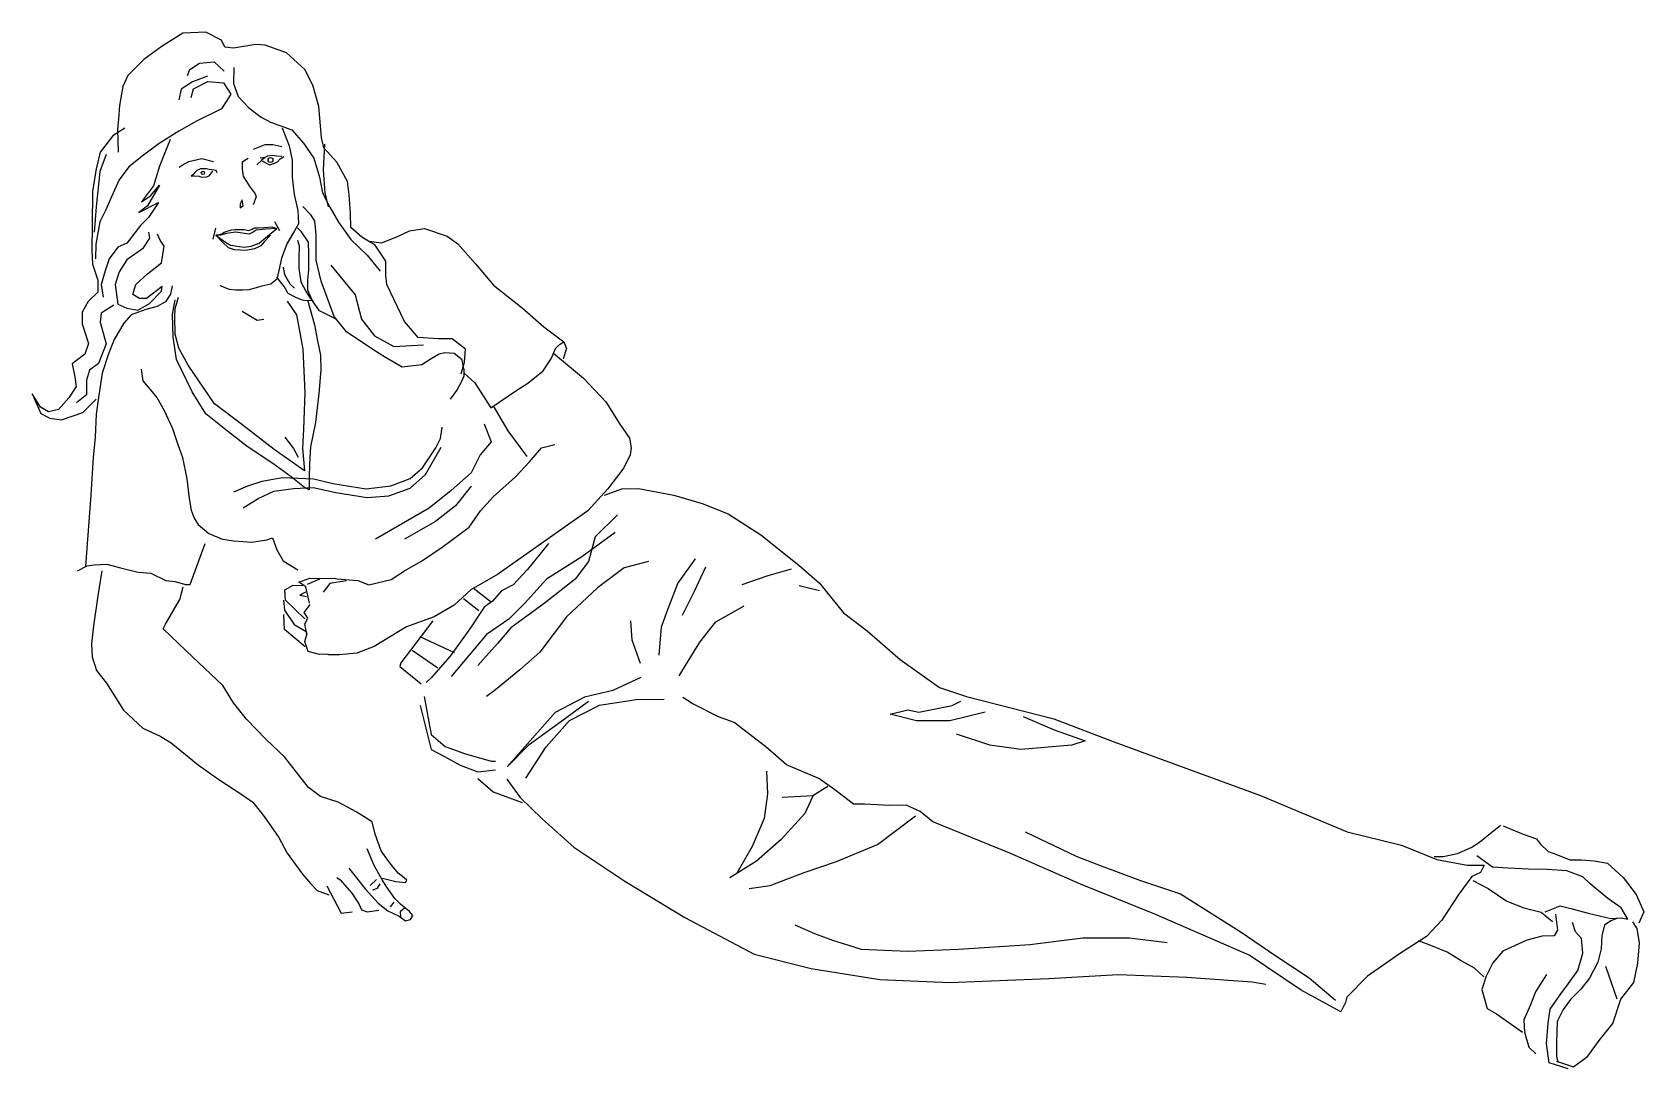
# Model space of a CAD drawing. Extents: x -1.31 to 0.07, y 0 to 0.89.
import ezdxf

# ---------------------------------------------------------------- set-up
doc = ezdxf.new("R2010")
doc.units = 0
doc.layers.get('0').update_dxf_attribs({"linetype": 'CONTINUOUS'})

msp = doc.modelspace()

# ---------------------------------------------------------------- linework, layer by layer
at = {"color": 0, "linetype": 'CONTINUOUS'}
for points in [[(-0.9455, 0.5944), (-0.9426, 0.6044), (-0.9417, 0.6154), (-0.9532, 0.6242), (-0.9651, 0.6244), (-0.9825, 0.6254), (-0.9941, 0.6391), (-1.0032, 0.6584), (-1.0093, 0.6709), (-1.01, 0.6789), (-1.0101, 0.6908), (-1.0192, 0.7046), (-1.0306, 0.7114), (-1.0402, 0.7198), (-1.0403, 0.7317), (-1.0415, 0.7476), (-1.0429, 0.759), (-1.0521, 0.7758), (-1.0631, 0.7881), (-1.0652, 0.797), (-1.0674, 0.8234), (-1.0725, 0.8416), (-1.0796, 0.8551), (-1.0952, 0.8693), (-1.1136, 0.8761), (-1.1216, 0.8765), (-1.1405, 0.8733), (-1.1479, 0.8743), (-1.151, 0.8802), (-1.1643, 0.8871), (-1.1839, 0.8863), (-1.2016, 0.8752), (-1.2174, 0.8636), (-1.2312, 0.8501), (-1.2355, 0.8407), (-1.2383, 0.8242), (-1.2392, 0.8128), (-1.2401, 0.8038), (-1.2395, 0.7844)], [(-1.1799, 0.8501), (-1.178, 0.8551), (-1.1697, 0.8606), (-1.1573, 0.8617), (-1.1487, 0.8538)], [(-1.1402, 0.857), (-1.1407, 0.8431), (-1.1367, 0.832), (-1.1276, 0.8222), (-1.117, 0.8143), (-1.109, 0.8101), (-1.0906, 0.8033), (-1.0805, 0.7919), (-1.0719, 0.7791), (-1.0668, 0.7628), (-1.0643, 0.7493), (-1.0582, 0.737), (-1.0505, 0.7242), (-1.04, 0.7094), (-1.026, 0.696), (-1.015, 0.6823)], [(-1.1768, 0.8312), (-1.1748, 0.8387), (-1.1626, 0.8448), (-1.1491, 0.8438), (-1.143, 0.834), (-1.1508, 0.8215), (-1.1722, 0.8109), (-1.1874, 0.8024), (-1.2042, 0.7916), (-1.2176, 0.7817), (-1.2304, 0.7716), (-1.2387, 0.7606), (-1.2451, 0.7461), (-1.2504, 0.7342), (-1.2552, 0.7246), (-1.2586, 0.7054), (-1.2589, 0.6928)], [(-1.163, 0.8493), (-1.1757, 0.8445), (-1.1853, 0.8382), (-1.1874, 0.8292)], [(-1.2337, 0.8049), (-1.2441, 0.7983), (-1.2548, 0.7843), (-1.2582, 0.7699), (-1.2615, 0.7505), (-1.2618, 0.7216), (-1.262, 0.7002), (-1.2614, 0.6884), (-1.2568, 0.6745), (-1.2567, 0.6644), (-1.265, 0.6564), (-1.2704, 0.647), (-1.2703, 0.637), (-1.2648, 0.6203), (-1.2681, 0.6112), (-1.2789, 0.6027), (-1.2765, 0.5917), (-1.2754, 0.5834), (-1.2817, 0.5738), (-1.2906, 0.5637), (-1.299, 0.5616), (-1.306, 0.5656), (-1.313, 0.577), (-1.3056, 0.5602), (-1.298, 0.5563), (-1.288, 0.5548), (-1.2696, 0.561), (-1.2584, 0.5725)], [(-1.099, 0.8052), (-1.0929, 0.7898), (-1.0904, 0.7775), (-1.0902, 0.7629), (-1.0885, 0.7481), (-1.0854, 0.7342), (-1.0849, 0.7228), (-1.0883, 0.7169), (-1.0947, 0.7063), (-1.0996, 0.6933), (-1.1018, 0.6829), (-1.1034, 0.6755), (-1.1087, 0.671), (-1.1162, 0.6693), (-1.1271, 0.6663), (-1.1325, 0.6661), (-1.1385, 0.6661), (-1.144, 0.6665), (-1.152, 0.6696)], [(-1.1948, 0.7951), (-1.2041, 0.7722), (-1.2092, 0.7553), (-1.2193, 0.7418), (-1.2117, 0.7469), (-1.2041, 0.7561), (-1.2143, 0.7384), (-1.2218, 0.7325), (-1.2049, 0.741), (-1.2134, 0.7283), (-1.2202, 0.7215), (-1.232, 0.7063), (-1.2396, 0.7029), (-1.2472, 0.6928), (-1.2505, 0.6827), (-1.2539, 0.6709), (-1.2522, 0.6599)], [(-1.0993, 0.789), (-1.1069, 0.7907), (-1.1137, 0.7907), (-1.1238, 0.7865)], [(-1.0627, 0.7911), (-1.0639, 0.7688), (-1.0623, 0.7493), (-1.0596, 0.7375)], [(-1.2498, 0.7822), (-1.2551, 0.7678), (-1.2584, 0.7375), (-1.2599, 0.7157)], [(-1.1872, 0.7713), (-1.1847, 0.773), (-1.1788, 0.7764), (-1.1677, 0.7789), (-1.1576, 0.7764)], [(-1.128, 0.7789), (-1.1331, 0.7756), (-1.1331, 0.7697), (-1.1322, 0.7637), (-1.1272, 0.7553), (-1.1221, 0.7485), (-1.1213, 0.746), (-1.1238, 0.7392)], [(-1.1205, 0.7734), (-1.1167, 0.7771), (-1.1114, 0.7742), (-1.1095, 0.7735), (-1.1055, 0.7749), (-1.103, 0.7759), (-1.1006, 0.7787), (-1.0975, 0.7806)], [(-1.1166, 0.7776), (-1.1138, 0.7798), (-1.1178, 0.7792)], [(-1.0992, 0.7805), (-1.1035, 0.781), (-1.1072, 0.7815), (-1.1116, 0.781), (-1.1138, 0.7798)], [(-1.1546, 0.7667), (-1.1555, 0.7687), (-1.1594, 0.769), (-1.1615, 0.7695), (-1.1637, 0.7701), (-1.1688, 0.77), (-1.1719, 0.7686), (-1.1738, 0.7669), (-1.1756, 0.7646), (-1.1768, 0.7637), (-1.1744, 0.7641), (-1.1701, 0.7636), (-1.168, 0.7629), (-1.1638, 0.7631), (-1.1615, 0.764), (-1.1583, 0.768)], [(-0.9546, 0.5725), (-0.9493, 0.5799), (-0.9453, 0.5875), (-0.943, 0.5925), (-0.943, 0.5978), (-0.9435, 0.5994), (-0.9446, 0.6064), (-0.9515, 0.6117), (-0.9595, 0.6123), (-0.9645, 0.6112), (-0.9713, 0.6071), (-0.9793, 0.602), (-0.9962, 0.5999), (-1.0103, 0.6082), (-1.0213, 0.615), (-1.0437, 0.6302), (-1.0543, 0.6435), (-1.0584, 0.6543), (-1.0656, 0.6738), (-1.0697, 0.6916), (-1.0698, 0.7021), (-1.0699, 0.714), (-1.071, 0.725), (-1.074, 0.7304), (-1.0811, 0.7377)], [(-1.1559, 0.719), (-1.1584, 0.7097)], [(-1.1089, 0.7131), (-1.1144, 0.7073), (-1.1171, 0.704), (-1.1225, 0.7014), (-1.1301, 0.7001), (-1.1397, 0.7006), (-1.1448, 0.7022), (-1.1504, 0.7073), (-1.1557, 0.713), (-1.1507, 0.7143), (-1.1486, 0.7157), (-1.1469, 0.7162), (-1.1424, 0.7176), (-1.1394, 0.7179), (-1.1344, 0.7181), (-1.1314, 0.7181), (-1.1275, 0.7172), (-1.1247, 0.7183), (-1.123, 0.7193), (-1.1197, 0.7195), (-1.1142, 0.7197), (-1.1077, 0.7204), (-1.1036, 0.7189), (-1.1128, 0.7182), (-1.1213, 0.7173), (-1.1238, 0.7156), (-1.1272, 0.7139), (-1.139, 0.7156), (-1.1466, 0.7147), (-1.1517, 0.7131), (-1.1557, 0.713), (-1.1474, 0.7072), (-1.1432, 0.7046), (-1.1314, 0.7029), (-1.1255, 0.7038), (-1.1187, 0.7063), (-1.1145, 0.7097), (-1.1036, 0.7189)], [(-1.1055, 0.7248), (-1.1013, 0.7172)], [(-1.0533, 0.6415), (-1.0668, 0.6483), (-1.0728, 0.6568), (-1.0769, 0.6661), (-1.0769, 0.6747), (-1.076, 0.6836), (-1.0761, 0.6971), (-1.0762, 0.7071), (-1.0822, 0.716), (-1.0859, 0.7193)], [(-1.0245, 0.708), (-1.0137, 0.7067), (-1.0008, 0.7118), (-0.9899, 0.7168), (-0.9769, 0.7189), (-0.9574, 0.7122), (-0.9485, 0.7058), (-0.9334, 0.6886), (-0.9179, 0.6702), (-0.8933, 0.6509), (-0.8747, 0.6345), (-0.8576, 0.6218)], [(-1.2134, 0.7156), (-1.2126, 0.7105), (-1.2185, 0.7013), (-1.232, 0.692), (-1.2387, 0.6818), (-1.2421, 0.6709), (-1.2396, 0.654), (-1.232, 0.6505), (-1.2227, 0.6488), (-1.2126, 0.6547), (-1.2024, 0.665), (-1.2016, 0.6692), (-1.2151, 0.6589), (-1.221, 0.6589), (-1.2269, 0.6623), (-1.2244, 0.6709), (-1.2143, 0.68), (-1.2024, 0.6895), (-1.1999, 0.7038), (-1.2033, 0.7088), (-1.2058, 0.7139)], [(-1.0858, 0.7089), (-1.0842, 0.704), (-1.0846, 0.693), (-1.0845, 0.6845), (-1.0829, 0.6732), (-1.0784, 0.6647), (-1.0748, 0.6592), (-1.0728, 0.6568), (-1.0803, 0.6572), (-1.0822, 0.6578), (-1.0878, 0.6601), (-1.0937, 0.663), (-1.0973, 0.669), (-1.1034, 0.677)], [(-1.098, 0.6858), (-1.0969, 0.6794), (-1.0922, 0.6715), (-1.0884, 0.6677)], [(-1.0571, 0.6874), (-1.0363, 0.662), (-1.031, 0.6411), (-1.0198, 0.6268), (-1.0033, 0.6176), (-0.9777, 0.6192)], [(-1.1932, 0.6696), (-1.1946, 0.6626), (-1.199, 0.6561), (-1.2059, 0.652), (-1.2157, 0.6495), (-1.2282, 0.6448), (-1.2345, 0.6378), (-1.2429, 0.6238), (-1.2477, 0.6115), (-1.253, 0.5949), (-1.2564, 0.574), (-1.2582, 0.5597), (-1.259, 0.5397), (-1.2609, 0.5228), (-1.2629, 0.4904), (-1.2674, 0.4295)], [(-1.243, 0.653), (-1.2539, 0.6463), (-1.2548, 0.6387), (-1.2497, 0.6201), (-1.2564, 0.6032), (-1.2641, 0.5973), (-1.2666, 0.5888), (-1.2666, 0.5762), (-1.275, 0.5695)], [(-1.0773, 0.6578), (-1.0711, 0.6364), (-1.0685, 0.6225), (-1.066, 0.6102), (-1.0659, 0.5977), (-1.0676, 0.5774), (-1.0703, 0.5525), (-1.0745, 0.5316), (-1.0754, 0.517), (-1.0758, 0.5052), (-1.0758, 0.4949), (-1.0798, 0.4967), (-1.0912, 0.506), (-1.1068, 0.5174), (-1.1288, 0.5321), (-1.1458, 0.5452), (-1.1642, 0.5599), (-1.1759, 0.5788), (-1.1895, 0.6065), (-1.1923, 0.6259), (-1.1929, 0.6452), (-1.1906, 0.6576)], [(-1.0946, 0.6566), (-1.0866, 0.6448), (-1.0834, 0.6279), (-1.0813, 0.6154), (-1.0795, 0.5783), (-1.0807, 0.5468), (-1.0815, 0.5306), (-1.0799, 0.5111), (-1.1058, 0.5294), (-1.135, 0.5519), (-1.157, 0.5686), (-1.1795, 0.6016), (-1.1873, 0.6164), (-1.1907, 0.6283), (-1.1908, 0.6432), (-1.1906, 0.6502), (-1.1877, 0.6601)], [(-1.1331, 0.6481), (-1.1204, 0.6404), (-1.1145, 0.6412)], [(-0.943, 0.5949), (-0.9339, 0.5866), (-0.92, 0.5652), (-0.8979, 0.5803), (-0.8884, 0.5862), (-0.8754, 0.5969), (-0.8682, 0.6077), (-0.8647, 0.6159), (-0.8612, 0.6195), (-0.8576, 0.6218), (-0.8552, 0.6159), (-0.8581, 0.607)], [(-0.8663, 0.6119), (-0.8407, 0.5906), (-0.8215, 0.5702), (-0.8095, 0.551), (-0.8014, 0.5392), (-0.7998, 0.5307), (-0.8007, 0.5247), (-0.8061, 0.5138), (-0.8198, 0.4957), (-0.837, 0.4767), (-0.8622, 0.4591), (-0.9145, 0.4222), (-0.9372, 0.4091), (-0.9515, 0.396), (-0.9688, 0.3859), (-0.9925, 0.3773), (-1.0202, 0.3606), (-1.035, 0.3548), (-1.0497, 0.3535), (-1.0596, 0.3535), (-1.0594, 0.354), (-1.067, 0.3537), (-1.0766, 0.3563), (-1.0794, 0.3647), (-1.0778, 0.3707), (-1.0794, 0.38), (-1.077, 0.3849), (-1.0801, 0.3897), (-1.0749, 0.3964)], [(-1.2198, 0.5982), (-1.2182, 0.5883), (-1.2062, 0.5741), (-1.2, 0.5627), (-1.1929, 0.5473), (-1.1885, 0.5345), (-1.1844, 0.5226), (-1.1806, 0.5042), (-1.1785, 0.4873), (-1.1769, 0.4774), (-1.1743, 0.4705), (-1.1709, 0.4651), (-1.1618, 0.4573), (-1.1499, 0.4524), (-1.1403, 0.451), (-1.125, 0.45), (-1.1121, 0.4521), (-1.1072, 0.4538), (-1.1035, 0.4434), (-1.098, 0.434), (-1.0855, 0.4262)], [(-0.8891, 0.5235), (-0.9052, 0.5455), (-0.9178, 0.5667)], [(-1.1403, 0.4932), (-1.1284, 0.4983), (-1.1159, 0.5024), (-1.0988, 0.5055), (-1.0719, 0.5042), (-1.0554, 0.5004), (-1.027, 0.4957), (-1.0057, 0.4984), (-0.9891, 0.5045), (-0.9788, 0.5138), (-0.9672, 0.5307), (-0.9633, 0.5387), (-0.9619, 0.5485)], [(-1.0965, 0.5399), (-1.0891, 0.5304), (-1.0851, 0.5228)], [(-0.9257, 0.5513), (-0.9199, 0.5361), (-0.9293, 0.5247), (-0.9371, 0.5094), (-0.9541, 0.4942), (-0.9731, 0.479), (-1.0188, 0.4525)], [(-1.1322, 0.4794), (-1.1194, 0.4874), (-1.106, 0.4936), (-1.0891, 0.4961), (-1.0723, 0.4969), (-1.0529, 0.4925), (-1.026, 0.4883), (-1.0075, 0.4896), (-0.9891, 0.4962), (-0.976, 0.508), (-0.9626, 0.5313)], [(-1.0756, 0.3977), (-1.0786, 0.4117), (-1.0845, 0.4157), (-1.0752, 0.4192), (-1.0617, 0.4188), (-1.0543, 0.419), (-1.0522, 0.4186), (-1.0342, 0.4171), (-1.0247, 0.4133), (-1.0055, 0.418), (-0.994, 0.4255), (-0.9786, 0.4342), (-0.9619, 0.4457), (-0.9388, 0.4628), (-0.9289, 0.4768), (-0.9182, 0.4889), (-0.8989, 0.5059), (-0.8871, 0.5189), (-0.8768, 0.5309), (-0.8653, 0.5336)], [(-0.9371, 0.498), (-0.9503, 0.481), (-0.9674, 0.4676), (-0.994, 0.4525)], [(-0.8227, 0.4903), (-0.8079, 0.4958), (-0.7935, 0.4959), (-0.7632, 0.4903), (-0.7392, 0.4831), (-0.7168, 0.4744), (-0.6887, 0.4562), (-0.6561, 0.4302), (-0.6386, 0.4149), (-0.6179, 0.3893), (-0.5976, 0.374), (-0.5695, 0.3495), (-0.5358, 0.3255), (-0.5125, 0.3177), (-0.4378, 0.2986), (-0.3854, 0.2786), (-0.2607, 0.2327), (-0.1863, 0.2017), (-0.14, 0.1901), (-0.1096, 0.1779), (-0.0836, 0.1732), (-0.0692, 0.173), (-0.0721, 0.1669), (-0.0796, 0.1634), (-0.0909, 0.1483), (-0.1052, 0.1259), (-0.1185, 0.1118), (-0.1416, 0.0972), (-0.1689, 0.078), (-0.1866, 0.0599), (-0.1879, 0.0555), (-0.1918, 0.0475), (-0.2258, 0.0659), (-0.2704, 0.096), (-0.3512, 0.131), (-0.415, 0.1567), (-0.4755, 0.1834), (-0.5413, 0.2102), (-0.5523, 0.219), (-0.5643, 0.2244), (-0.5782, 0.2242), (-0.6001, 0.2255), (-0.6095, 0.2254), (-0.6255, 0.2376), (-0.639, 0.2474), (-0.6669, 0.2591), (-0.6844, 0.2744), (-0.7117, 0.2954), (-0.725, 0.3003), (-0.7476, 0.3116), (-0.7556, 0.3169)], [(-0.8117, 0.4734), (-0.8307, 0.4544), (-0.8364, 0.4335), (-0.8478, 0.4183), (-0.8744, 0.3975), (-0.9029, 0.3765), (-0.9143, 0.3632), (-0.9313, 0.3442)], [(-0.8135, 0.4582), (-0.8421, 0.4373), (-0.8724, 0.4183), (-0.8914, 0.3975), (-0.9047, 0.3841), (-0.9237, 0.3708), (-0.9541, 0.3348)], [(-1.2742, 0.4254), (-1.266, 0.4298), (-1.2599, 0.4305), (-1.249, 0.431), (-1.2375, 0.4281), (-1.2222, 0.4243), (-1.2113, 0.4234), (-1.1987, 0.4171), (-1.1907, 0.4162), (-1.1818, 0.4137), (-1.1777, 0.4138), (-1.1649, 0.4487)], [(-0.8706, 0.4487), (-0.8887, 0.4264), (-0.901, 0.4135), (-0.9109, 0.4083), (-0.9187, 0.3994), (-0.9257, 0.3943), (-0.938, 0.3758), (-0.955, 0.3523), (-0.9713, 0.3337), (-0.9756, 0.3297)], [(-0.7851, 0.4335), (-0.8059, 0.4279), (-0.8288, 0.4107), (-0.8554, 0.386), (-0.8782, 0.3556), (-0.8952, 0.3404), (-0.9161, 0.3234), (-0.9237, 0.3177)], [(-0.7758, 0.353), (-0.7739, 0.3773), (-0.7677, 0.3944), (-0.7599, 0.4144), (-0.7447, 0.4357)], [(-0.7362, 0.4285), (-0.7459, 0.4076), (-0.7562, 0.387)], [(-1.2534, 0.4255), (-1.2568, 0.4041), (-1.2605, 0.3782), (-1.2623, 0.3627), (-1.2616, 0.3518), (-1.2581, 0.3399), (-1.2494, 0.3291), (-1.2349, 0.3059), (-1.2184, 0.2906), (-1.2029, 0.2834), (-1.194, 0.278), (-1.1709, 0.2592), (-1.1533, 0.2465), (-1.1334, 0.2338), (-1.1239, 0.227), (-1.1142, 0.2147), (-1.1018, 0.1969), (-1.0947, 0.1834), (-1.0816, 0.1653), (-1.0745, 0.1573), (-1.069, 0.1514), (-1.059, 0.1476)], [(-1.067, 0.4182), (-1.0774, 0.4138)], [(-1.0442, 0.4167), (-1.0582, 0.4145), (-1.0639, 0.407)], [(-0.7048, 0.4138), (-0.6824, 0.4215), (-0.6626, 0.4272)], [(-1.013, 0.1619), (-1.0015, 0.159), (-0.9931, 0.1581), (-0.9922, 0.1602), (-0.9945, 0.1622), (-0.9995, 0.1661), (-1.0036, 0.171), (-1.0085, 0.1774), (-1.0142, 0.1853), (-1.0193, 0.1997), (-1.0218, 0.2101), (-1.0354, 0.2188), (-1.0508, 0.2272), (-1.0662, 0.232), (-1.0763, 0.2398), (-1.0847, 0.2502), (-1.0969, 0.2659), (-1.1125, 0.2807), (-1.1296, 0.2981), (-1.1406, 0.3122), (-1.1496, 0.327), (-1.1757, 0.3517), (-1.1878, 0.363), (-1.2008, 0.3758), (-1.1988, 0.3798), (-1.1866, 0.4007), (-1.1837, 0.4117)], [(-1.0794, 0.3843), (-1.0961, 0.4002), (-1.0965, 0.409), (-1.0895, 0.4131), (-1.0813, 0.4128)], [(-1.079, 0.4072), (-1.0839, 0.4044), (-1.078, 0.4034)], [(-0.9436, 0.4016), (-0.9305, 0.3913)], [(-0.9352, 0.4107), (-0.9196, 0.3984)], [(-0.6559, 0.4128), (-0.6386, 0.4086)], [(-1.0977, 0.4002), (-1.0969, 0.3916), (-1.0887, 0.3794), (-1.0782, 0.3735), (-1.0778, 0.3707)], [(-1.0791, 0.3602), (-1.0968, 0.375), (-1.0975, 0.388)], [(-0.7587, 0.3353), (-0.741, 0.3643), (-0.7274, 0.3818), (-0.703, 0.3955)], [(-0.9697, 0.3825), (-0.9845, 0.3634), (-0.9973, 0.3464), (-0.9982, 0.3434), (-0.9797, 0.3286)], [(-0.792, 0.3459), (-0.7991, 0.3661), (-0.8003, 0.3826)], [(-0.981, 0.369), (-0.9516, 0.3554)], [(-0.9874, 0.3575), (-0.9654, 0.3422)], [(-0.7915, 0.334), (-0.8156, 0.3228), (-0.84, 0.3171), (-0.8651, 0.304), (-0.906, 0.2574), (-0.8872, 0.2764), (-0.8562, 0.299), (-0.8364, 0.3137)], [(-0.9771, 0.3177), (-0.9713, 0.2851), (-0.9592, 0.2747), (-0.9428, 0.2689), (-0.9199, 0.2623), (-0.916, 0.2623)], [(-0.9807, 0.31), (-0.9713, 0.2721), (-0.9599, 0.2663), (-0.9465, 0.2588), (-0.9313, 0.2531), (-0.9161, 0.2549)], [(-0.89, 0.2476), (-0.8728, 0.2746), (-0.8528, 0.2971), (-0.8271, 0.3102), (-0.7957, 0.3151), (-0.7715, 0.3154)], [(-0.4965, 0.3043), (-0.5268, 0.2967), (-0.5553, 0.2967), (-0.578, 0.3024), (-0.5628, 0.3063), (-0.5534, 0.3043), (-0.5249, 0.31), (-0.5173, 0.3138)], [(-0.4641, 0.3005), (-0.4376, 0.2891), (-0.411, 0.2797), (-0.4224, 0.2759), (-0.466, 0.2721), (-0.4925, 0.2759), (-0.5211, 0.2853)], [(-0.6839, 0.2536), (-0.6831, 0.2341), (-0.6858, 0.2132), (-0.6961, 0.1892), (-0.7094, 0.1663)], [(-0.9314, 0.2473), (-0.9181, 0.236), (-0.8933, 0.2267)], [(-0.9063, 0.2469), (-0.8949, 0.231), (-0.8762, 0.2129), (-0.8491, 0.1884), (-0.8052, 0.1594), (-0.7538, 0.1281), (-0.6946, 0.0969), (-0.6458, 0.0844), (-0.5867, 0.075), (-0.527, 0.0726), (-0.442, 0.0759), (-0.3825, 0.0795), (-0.3239, 0.077), (-0.2682, 0.0732), (-0.2562, 0.0712)], [(-0.6314, 0.2406), (-0.6443, 0.2325), (-0.6706, 0.2312)], [(-0.6443, 0.2321), (-0.6511, 0.2175), (-0.6713, 0.195), (-0.6924, 0.1764), (-0.7153, 0.1622)], [(-0.6988, 0.153), (-0.6808, 0.1556), (-0.6516, 0.1668), (-0.6239, 0.1761), (-0.5888, 0.1909), (-0.5563, 0.2154)], [(-0.112, 0.1804), (-0.1041, 0.1806), (-0.0918, 0.183), (-0.0802, 0.1882), (-0.073, 0.1928), (-0.0625, 0.2013), (-0.0552, 0.2073)], [(-0.4622, 0.2018), (-0.4186, 0.1808), (-0.3996, 0.1733), (-0.3635, 0.16), (-0.3293, 0.1486), (-0.278, 0.1163), (-0.2476, 0.0954), (-0.2191, 0.0764), (-0.1963, 0.0574)], [(-0.0527, 0.2069), (-0.0357, 0.1996), (-0.0242, 0.1956), (-0.0212, 0.1913), (-0.0143, 0.1849), (-0.0063, 0.1819), (0.0042, 0.1777), (0.0142, 0.1777), (0.0252, 0.1769), (0.0365, 0.1749), (0.0501, 0.1626), (0.0611, 0.1478), (0.0677, 0.133), (0.0634, 0.1235)], [(-1.0419, 0.1706), (-1.0278, 0.1529), (-1.0167, 0.1406), (-1.0085, 0.134), (-0.9987, 0.1293), (-0.9932, 0.1253), (-0.9889, 0.1264), (-0.9869, 0.1298), (-0.9899, 0.1333), (-0.9974, 0.1396), (-1.0024, 0.1446), (-1.0091, 0.1542), (-1.0134, 0.1611), (-1.0201, 0.1728), (-1.0261, 0.1871)], [(-0.0168, 0.133), (-0.0039, 0.1382), (0.0051, 0.1358), (0.0201, 0.132), (0.0345, 0.1286), (0.0395, 0.1273), (0.0484, 0.1278), (0.0539, 0.1268), (0.0484, 0.1364), (0.0369, 0.1446), (0.0218, 0.157), (0.0154, 0.1632), (0.0019, 0.1681), (-0.0151, 0.1695), (-0.0315, 0.1698), (-0.0484, 0.1706), (-0.0619, 0.1715), (-0.0753, 0.1812)], [(-1.0606, 0.1555), (-1.0484, 0.1318), (-1.039, 0.133)], [(-1.0522, 0.1626), (-1.0492, 0.1606), (-1.0391, 0.1492), (-1.0331, 0.1399), (-1.031, 0.1349), (-1.026, 0.1331), (-1.0162, 0.1345)], [(-1.0181, 0.1609), (-1.0234, 0.1556)], [(-1.0211, 0.152), (-1.0172, 0.1533), (-1.015, 0.157)], [(-0.0787, 0.16), (-0.0657, 0.1531), (-0.0497, 0.1423), (-0.0351, 0.1365), (-0.0202, 0.1327), (-0.0106, 0.1247)], [(-1.0033, 0.1413), (-1.0063, 0.1374)], [(-0.994, 0.1362), (-0.9977, 0.1332), (-0.9974, 0.129)], [(-0.0079, 0.1312), (-0.0061, 0.1173), (-0.009, 0.1124), (-0.0195, 0.1122), (-0.0324, 0.1087), (-0.0532, 0.0995), (-0.0615, 0.0894), (-0.0674, 0.078), (-0.0712, 0.0665), (-0.0666, 0.0502), (-0.0586, 0.0457), (-0.0362, 0.0299)], [(0.0445, 0.1273), (0.0395, 0.1253), (0.034, 0.1217), (0.0317, 0.1128), (0.0312, 0.1014), (0.0283, 0.0898), (0.0211, 0.0763), (0.0137, 0.0669), (0.0049, 0.0578), (-0.0014, 0.0493), (-0.0064, 0.0392), (-0.0072, 0.0214), (-0.0071, 0.0094), (-0.006, 0.004)], [(-0.0071, 0.0051), (0.0074, 0.0002), (0.0198, 0.0093), (0.0295, 0.0227), (0.0413, 0.0374), (0.0481, 0.0582), (0.0593, 0.0726), (0.0627, 0.0892), (0.064, 0.1066), (0.0619, 0.1189), (0.0584, 0.1244)], [(-0.6597, 0.1219), (-0.6427, 0.1145), (-0.6275, 0.1087), (-0.6028, 0.1011), (-0.5628, 0.0993), (-0.5191, 0.1011), (-0.4584, 0.105), (-0.4128, 0.1107), (-0.3729, 0.1107), (-0.3407, 0.1069)], [(0.003, -0.0015), (-0.0134, 0.0037), (-0.0157, 0.0199), (-0.0143, 0.0377), (-0.0124, 0.0497), (-0.0035, 0.0627), (0.0033, 0.0717), (0.0112, 0.0827), (0.0154, 0.0977), (0.0143, 0.1101), (0.0092, 0.116), (0.0067, 0.124)], [(-0.0694, 0.0774), (-0.0774, 0.0848), (-0.0889, 0.0911), (-0.1008, 0.0986), (-0.1163, 0.1049), (-0.1254, 0.1083)], [(0.0349, 0.0864), (0.0446, 0.0586)], [(-0.0157, 0.0795), (-0.025, 0.0645), (-0.0294, 0.0535), (-0.0351, 0.0405), (-0.0346, 0.03), (-0.0309, 0.0172), (-0.0249, 0.0113)]]:
    msp.add_lwpolyline(points, dxfattribs=at)
msp.add_lwpolyline([(-1.1348, 0.7401), (-1.1348, 0.7367), (-1.1322, 0.7384), (-1.1331, 0.7435)], close=True, dxfattribs=at)
for centre, radius in [((-1.1089, 0.7776), 0.0021), ((-1.1668, 0.7665), 0.00144)]:
    msp.add_circle(centre, radius, dxfattribs=at)

doc.saveas('drawing.dxf')
